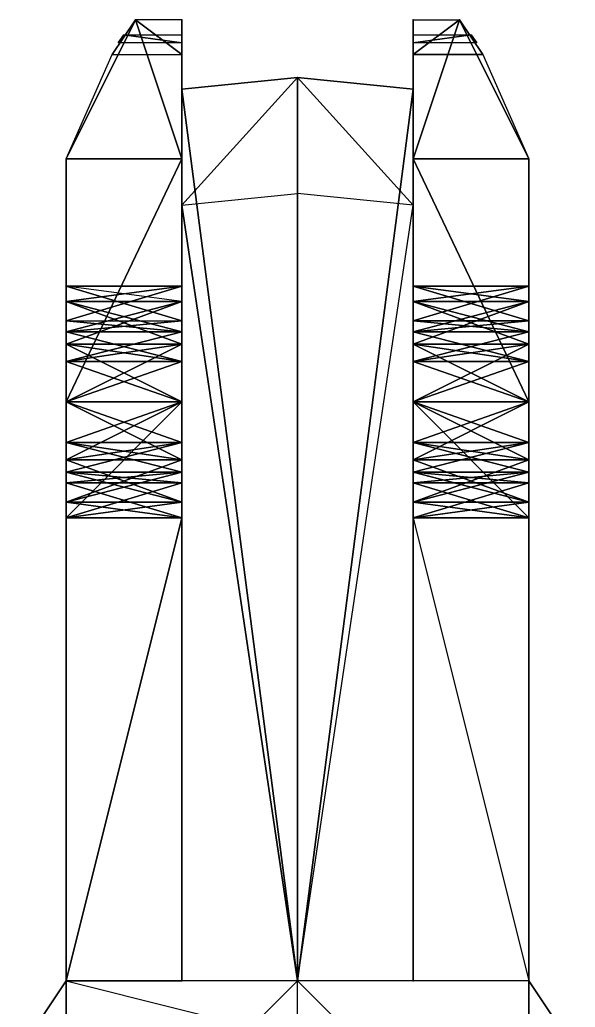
# Model space of a CAD drawing. Header units: metres. Extents: x -95 to 53, y -230 to 198.
# Drawn here: x -79.9 to 38.6, y -13 to 197.5 of the extents above; entities that cross this region are included whole.
import ezdxf

# ---------------------------------------------------------------- set-up
doc = ezdxf.new("R2010")
doc.units = ezdxf.units.M

msp = doc.modelspace()

# ---------------------------------------------------------------- linework, layer by layer
for p in [(-55.2471, 197.524, 7.4056), (-55.2471, 197.524, 7.4056), (-45.3727, 197.524, 7.4056), (-45.3727, 197.524, 7.4056), (4, 197.524, 7.4056), (4, 197.524, 7.4056), (13.8744, 197.524, 7.4056), (13.8744, 197.524, 7.4056), (-60.1842, 190.118, -19.7488), (-60.1842, 190.118, -19.7488), (-45.3727, 190.118, -19.7488), (-45.3727, 190.118, -19.7488), (4, 190.118, -19.7488), (4, 190.118, -19.7488), (18.8116, 190.118, -19.7488), (18.8116, 190.118, -19.7488), (-20.6863, 185.18, -12.3432), (-20.6863, 185.18, -12.3432), (-20.6863, 185.18, -12.3432), (-20.6863, 185.18, -12.3432), (-45.3727, 182.712, -14.8116), (-45.3727, 182.712, -14.8116), (-45.3727, 182.712, -14.8116), (-45.3727, 182.712, -14.8116), (4, 182.712, -14.8116), (4, 182.712, -14.8116), (4, 182.712, -14.8116), (4, 182.712, -14.8116), (-45.3727, 86.4351, -19.7488), (4, 86.4351, -19.7488), (-45.3727, -7.3727, -19.7488), (4, -7.3727, -19.7488)]:
    msp.add_point(p)
for points in [[(-55.2471, 197.524, 7.4056), (-70.059, 167.9, 24.6863), (-45.3727, 167.9, 24.6863)], [(-60.1842, 190.118, -19.7488), (-55.2471, 197.524, 7.4056), (-70.059, 167.9, -19.7488)], [(-55.2471, 197.524, 7.4056), (-70.059, 167.9, 24.6863), (-45.3727, 167.9, 24.6863)], [(-60.1842, 190.118, -19.7488), (-55.2471, 197.524, 7.4056), (-70.059, 167.9, -19.7488)], [(-70.059, 167.9, -19.7488), (-55.2471, 197.524, 7.4056), (-70.059, 167.9, 24.6863)], [(-70.059, 167.9, -19.7488), (-55.2471, 197.524, 7.4056), (-70.059, 167.9, 24.6863)], [(-55.2471, 197.524, 7.4056), (-60.1842, 190.118, -19.7488), (-45.3727, 190.118, -19.7488)], [(-55.2471, 197.524, 7.4056), (-60.1842, 190.118, -19.7488), (-45.3727, 190.118, -19.7488)], [(-55.2471, 197.524, 7.4056), (-60.1842, 190.118, -19.7488), (-45.3727, 190.118, -19.7488)], [(-55.2471, 197.524, 7.4056), (-60.1842, 190.118, -19.7488), (-45.3727, 190.118, -19.7488)], [(-55.2471, 197.524, 7.4056), (-45.3727, 190.118, -19.7488), (-45.3727, 197.524, 7.4056)], [(-55.2471, 197.524, 7.4056), (-45.3727, 190.118, -19.7488), (-45.3727, 197.524, 7.4056)], [(-55.2471, 197.524, 7.4056), (-45.3727, 190.118, -19.7488), (-45.3727, 197.524, 7.4056)], [(-55.2471, 197.524, 7.4056), (-45.3727, 190.118, -19.7488), (-45.3727, 197.524, 7.4056)], [(-55.2471, 197.524, 7.4056), (-45.3727, 167.9, 24.6863), (-45.3727, 197.524, 7.4056)], [(-55.2471, 197.524, 7.4056), (-45.3727, 167.9, 24.6863), (-45.3727, 197.524, 7.4056)], [(-45.3727, 167.9, -19.7488), (-45.3727, 190.118, -19.7488), (-45.3727, 197.524, 7.4056)], [(-45.3727, 167.9, -19.7488), (-45.3727, 197.524, 7.4056), (-45.3727, 167.9, 24.6863)], [(4, 197.524, 7.4056), (13.8744, 197.524, 7.4056), (4, 190.118, -19.7488)], [(4, 197.524, 7.4056), (13.8744, 197.524, 7.4056), (4, 190.118, -19.7488)], [(4, 197.524, 7.4056), (13.8744, 197.524, 7.4056), (4, 190.118, -19.7488)], [(4, 197.524, 7.4056), (13.8744, 197.524, 7.4056), (4, 190.118, -19.7488)], [(28.6863, 167.9, 24.6863), (4, 167.9, 24.6863), (13.8744, 197.524, 7.4056)], [(4, 197.524, 7.4056), (4, 190.118, -19.7488), (4, 167.9, -19.7488)], [(28.6863, 167.9, 24.6863), (4, 167.9, 24.6863), (13.8744, 197.524, 7.4056)], [(4, 190.118, -19.7488), (13.8744, 197.524, 7.4056), (18.8116, 190.118, -19.7488)], [(4, 190.118, -19.7488), (13.8744, 197.524, 7.4056), (18.8116, 190.118, -19.7488)], [(13.8744, 197.524, 7.4056), (4, 190.118, -19.7488), (18.8116, 190.118, -19.7488)], [(13.8744, 197.524, 7.4056), (4, 190.118, -19.7488), (18.8116, 190.118, -19.7488)], [(13.8744, 197.524, 7.4056), (4, 167.9, 24.6863), (4, 197.524, 7.4056)], [(4, 197.524, 7.4056), (4, 167.9, -19.7488), (4, 167.9, 24.6863)], [(13.8744, 197.524, 7.4056), (4, 167.9, 24.6863), (4, 197.524, 7.4056)], [(18.8116, 190.118, -19.7488), (28.6863, 167.9, -19.7488), (13.8744, 197.524, 7.4056)], [(18.8116, 190.118, -19.7488), (28.6863, 167.9, -19.7488), (13.8744, 197.524, 7.4056)], [(13.8744, 197.524, 7.4056), (28.6863, 167.9, -19.7488), (28.6863, 167.9, 24.6863)], [(13.8744, 197.524, 7.4056), (28.6863, 167.9, -19.7488), (28.6863, 167.9, 24.6863)], [(-58.9499, 192.586, -14.3177), (-57.7159, 194.315, -7.6527), (-45.3727, 192.586, -14.3177)], [(-45.3727, 192.586, -14.3177), (-57.7159, 194.315, -7.6527), (-45.3727, 194.315, -7.6527)], [(4, 194.315, -7.6527), (16.3432, 194.315, -7.6527), (4, 192.586, -14.3177)], [(4, 192.586, -14.3177), (16.3432, 194.315, -7.6527), (17.5772, 192.586, -14.3177)], [(-45.3727, 182.712, -14.8116), (-20.6863, 185.18, -12.3432), (-20.6863, -7.3727, -14.8116)], [(-45.3727, 158.026, 32.0919), (-20.6863, 160.494, 34.5607), (-20.6863, 185.18, -12.3432)], [(-45.3727, 158.026, 32.0919), (-20.6863, 185.18, -12.3432), (-45.3727, 182.712, -14.8116)], [(-20.6863, 160.494, 34.5607), (-20.6863, 185.18, -12.3432), (4, 158.026, 32.0919)], [(-20.6863, -7.3727, -14.8116), (-20.6863, 185.18, -12.3432), (4, 182.712, -14.8116)], [(-20.6863, 185.18, -12.3432), (4, 158.026, 32.0919), (4, 182.712, -14.8116)], [(-45.3727, 182.712, -14.8116), (-20.6863, -7.3727, -14.8116), (-45.3727, -7.3727, -14.8116)], [(-20.6863, -7.3727, -14.8116), (4, 182.712, -14.8116), (4, -7.3727, -14.8116)], [(-70.059, 167.9, 24.6863), (-70.059, 91.3727, 34.5607), (-70.059, 116.059, 29.6235)], [(-70.059, 167.9, 24.6863), (-70.059, 116.059, 34.5607), (-45.3727, 167.9, 24.6863)], [(-70.059, 167.9, 24.6863), (-70.059, 116.059, 34.5607), (-45.3727, 167.9, 24.6863)], [(-70.059, 167.9, 24.6863), (-70.059, 91.3727, 34.5607), (-70.059, 116.059, 29.6235)], [(-70.059, 167.9, 24.6863), (-70.059, 91.3727, 34.5607), (-70.059, 116.059, 34.5607)], [(-70.059, 145.683), (-70.059, 167.9, -19.7488), (-70.059, 145.683, -19.7488)], [(-70.059, 140.745, 22.2175), (-70.059, 167.9, -19.7488), (-70.059, 145.683)], [(-70.059, 140.745, 22.2175), (-70.059, 167.9, 24.6863), (-70.059, 167.9, -19.7488)], [(-70.059, 116.059, 29.6235), (-70.059, 167.9, 24.6863), (-70.059, 140.745, 22.2175)], [(-45.3727, 167.9, 24.6863), (-70.059, 116.059, 34.5607), (-45.3727, 116.059, 34.5607)], [(-45.3727, 167.9, 24.6863), (-70.059, 116.059, 34.5607), (-45.3727, 116.059, 34.5607)], [(-70.059, 167.9, 24.6863), (-70.059, 91.3727, 34.5607), (-70.059, 116.059, 34.5607)], [(-70.059, 145.683), (-70.059, 167.9, -19.7488), (-70.059, 145.683, -19.7488)], [(-70.059, 140.745, 22.2175), (-70.059, 167.9, -19.7488), (-70.059, 145.683)], [(-70.059, 140.745, 22.2175), (-70.059, 167.9, 24.6863), (-70.059, 167.9, -19.7488)], [(-70.059, 116.059, 29.6235), (-70.059, 167.9, 24.6863), (-70.059, 140.745, 22.2175)], [(-45.3727, 116.059, 34.5607), (-45.3727, -7.3727, 24.6863), (-45.3727, 167.9, 24.6863)], [(28.6863, 116.059, 34.5607), (4, 116.059, 34.5607), (4, 167.9, 24.6863)], [(4, 167.9, 24.6863), (4, -7.3727, 24.6863), (4, 116.059, 34.5607)], [(28.6863, 116.059, 34.5607), (4, 116.059, 34.5607), (4, 167.9, 24.6863)], [(28.6863, 116.059, 34.5607), (4, 167.9, 24.6863), (28.6863, 167.9, 24.6863)], [(28.6863, 116.059, 34.5607), (4, 167.9, 24.6863), (28.6863, 167.9, 24.6863)], [(28.6863, 145.683), (28.6863, 167.9, -19.7488), (28.6863, 145.683, -19.7488)], [(28.6863, 167.9, 24.6863), (28.6863, 145.683), (28.6863, 167.9, -19.7488)], [(28.6863, 167.9, 24.6863), (28.6863, 140.745, 22.2175), (28.6863, 145.683)], [(28.6863, 116.059, 34.5607), (28.6863, 140.745, 22.2175), (28.6863, 167.9, 24.6863)], [(28.6863, 145.683), (28.6863, 167.9, -19.7488), (28.6863, 145.683, -19.7488)], [(28.6863, 167.9, 24.6863), (28.6863, 145.683), (28.6863, 167.9, -19.7488)], [(28.6863, 167.9, 24.6863), (28.6863, 140.745, 22.2175), (28.6863, 145.683)], [(28.6863, 116.059, 34.5607), (28.6863, 140.745, 22.2175), (28.6863, 167.9, 24.6863)], [(-20.6863, -7.3727, 24.6863), (-45.3727, 158.026, 32.0919), (-20.6863, 160.494, 34.5607)], [(-20.6863, -7.3727, 24.6863), (4, 158.026, 32.0919), (-20.6863, 160.494, 34.5607)], [(-45.3727, -7.3727, 24.6863), (-45.3727, 158.026, 32.0919), (-20.6863, -7.3727, 24.6863)], [(4, -7.3727, 24.6863), (-20.6863, -7.3727, 24.6863), (4, 158.026, 32.0919)], [(-70.059, 140.745), (-70.059, 133.339), (-70.059, 137.437, 12.3432)], [(-70.059, 140.745), (-70.059, 133.339), (-45.3727, 133.339)], [(-70.059, 140.745), (-70.059, 133.339), (-45.3727, 140.745)], [(-70.059, 140.745), (-70.059, 137.437, -12.3432), (-45.3727, 137.437, -12.3432)], [(-70.059, 140.745), (-70.059, 133.339), (-45.3727, 140.745)], [(-70.059, 140.745), (-70.059, 133.339), (-45.3727, 133.339)], [(-70.059, 137.437, 12.3432), (-70.059, 140.745), (-45.3727, 140.745)], [(-70.059, 137.437, -12.3432), (-70.059, 133.339), (-70.059, 140.745)], [(-70.059, 140.745), (-45.3727, 133.339), (-45.3727, 140.745)], [(-45.3727, 140.745), (-70.059, 133.339), (-45.3727, 133.339)], [(-45.3727, 137.437, -12.3432), (-70.059, 140.745), (-45.3727, 140.745)], [(-45.3727, 140.745), (-70.059, 133.339), (-45.3727, 133.339)], [(-70.059, 140.745), (-45.3727, 133.339), (-45.3727, 140.745)], [(-70.059, 137.437, 12.3432), (-45.3727, 140.745), (-45.3727, 137.437, 12.3432)], [(-45.3727, 140.745), (-45.3727, 133.339), (-45.3727, 137.437, 12.3432)], [(-45.3727, 137.437, -12.3432), (-45.3727, 133.339), (-45.3727, 140.745)], [(-45.3727, 137.437, 12.3432), (-45.3727, 133.339), (-45.3727, 140.745)], [(-45.3727, 137.437, -12.3432), (-45.3727, 133.339), (-45.3727, 140.745)], [(28.6863, 137.437, 12.3432), (4, 137.437, 12.3432), (4, 140.745)], [(28.6863, 140.745), (4, 140.745), (4, 133.339)], [(28.6863, 133.339), (4, 133.339), (4, 140.745)], [(28.6863, 140.745), (4, 140.745), (4, 137.437, -12.3432)], [(28.6863, 133.339), (4, 133.339), (4, 140.745)], [(28.6863, 140.745), (4, 140.745), (4, 133.339)], [(4, 140.745), (4, 133.339), (4, 137.437, 12.3432)], [(4, 137.437, -12.3432), (4, 133.339), (4, 140.745)], [(4, 137.437, 12.3432), (4, 133.339), (4, 140.745)], [(28.6863, 137.437, 12.3432), (4, 140.745), (28.6863, 140.745)], [(28.6863, 140.745), (4, 133.339), (28.6863, 133.339)], [(28.6863, 133.339), (4, 140.745), (28.6863, 140.745)], [(28.6863, 140.745), (4, 137.437, -12.3432), (28.6863, 137.437, -12.3432)], [(28.6863, 133.339), (4, 140.745), (28.6863, 140.745)], [(28.6863, 140.745), (4, 133.339), (28.6863, 133.339)], [(4, 137.437, -12.3432), (4, 133.339), (4, 140.745)], [(28.6863, 116.059, 29.6235), (28.6863, 140.745, 22.2175), (28.6863, 116.059, 34.5607)], [(28.6863, 116.059, 29.6235), (28.6863, 140.745, 22.2175), (28.6863, 116.059, 34.5607)], [(28.6863, 133.339), (28.6863, 137.437, 12.3432), (28.6863, 140.745)], [(28.6863, 137.437, -12.3432), (28.6863, 133.339), (28.6863, 140.745)], [(-70.059, 137.437, -12.3432), (-70.059, 131.024, -8.64), (-70.059, 133.339)], [(-70.059, 128.402, -21.3783), (-70.059, 124.699, -14.9645), (-70.059, 137.437, -12.3432)], [(-70.059, 137.437, 12.3432), (-70.059, 131.024, 8.64), (-70.059, 128.402, 21.3783)], [(-70.059, 137.437, -12.3432), (-70.059, 131.024, -8.64), (-45.3727, 131.024, -8.64)], [(-70.059, 128.402, -21.3783), (-70.059, 137.437, -12.3432), (-45.3727, 128.402, -21.3783)], [(-70.059, 137.437, -12.3432), (-70.059, 131.024, -8.64), (-45.3727, 137.437, -12.3432)], [(-70.059, 137.437, 12.3432), (-70.059, 131.024, 8.64), (-45.3727, 131.024, 8.64)], [(-70.059, 137.437, 12.3432), (-70.059, 128.402, 21.3783), (-45.3727, 137.437, 12.3432)], [(-70.059, 137.437, 12.3432), (-70.059, 131.024, 8.64), (-45.3727, 137.437, 12.3432)], [(-70.059, 137.437, -12.3432), (-70.059, 124.699, -14.9645), (-70.059, 131.024, -8.64)], [(-70.059, 137.437, 12.3432), (-70.059, 133.339), (-70.059, 131.024, 8.64)], [(-70.059, 137.437, -12.3432), (-45.3727, 131.024, -8.64), (-45.3727, 137.437, -12.3432)], [(-45.3727, 128.402, -21.3783), (-70.059, 137.437, -12.3432), (-45.3727, 137.437, -12.3432)], [(-45.3727, 137.437, -12.3432), (-70.059, 131.024, -8.64), (-45.3727, 131.024, -8.64)], [(-70.059, 137.437, 12.3432), (-45.3727, 131.024, 8.64), (-45.3727, 137.437, 12.3432)], [(-45.3727, 137.437, 12.3432), (-70.059, 128.402, 21.3783), (-45.3727, 128.402, 21.3783)], [(-45.3727, 137.437, 12.3432), (-70.059, 131.024, 8.64), (-45.3727, 131.024, 8.64)], [(-45.3727, 131.024, -8.64), (-45.3727, 133.339), (-45.3727, 137.437, -12.3432)], [(-45.3727, 131.024, -8.64), (-45.3727, 124.699, -14.9645), (-45.3727, 137.437, -12.3432)], [(-45.3727, 133.339), (-45.3727, 131.024, 8.64), (-45.3727, 137.437, 12.3432)], [(-45.3727, 137.437, 12.3432), (-45.3727, 131.024, 8.64), (-45.3727, 128.402, 21.3783)], [(-45.3727, 128.402, -21.3783), (-45.3727, 124.699, -14.9645), (-45.3727, 137.437, -12.3432)], [(-45.3727, 137.437, -12.3432), (-45.3727, 131.024, -8.64), (-45.3727, 133.339)], [(-45.3727, 137.437, -12.3432), (-45.3727, 124.699, -14.9645), (-45.3727, 128.402, -21.3783)], [(-45.3727, 128.402, 21.3783), (-45.3727, 131.024, 8.64), (-45.3727, 137.437, 12.3432)], [(-45.3727, 137.437, 12.3432), (-45.3727, 133.339), (-45.3727, 131.024, 8.64)], [(-45.3727, 137.437, -12.3432), (-45.3727, 124.699, -14.9645), (-45.3727, 131.024, -8.64)], [(4, 131.024, -8.64), (4, 133.339), (4, 137.437, -12.3432)], [(4, 124.699, -14.9645), (4, 131.024, -8.64), (4, 137.437, -12.3432)], [(4, 131.024, 8.64), (4, 133.339), (4, 137.437, 12.3432)], [(28.6863, 131.024, 8.64), (4, 131.024, 8.64), (4, 137.437, 12.3432)], [(28.6863, 128.402, 21.3783), (4, 128.402, 21.3783), (4, 137.437, 12.3432)], [(28.6863, 137.437, 12.3432), (4, 137.437, 12.3432), (4, 131.024, 8.64)], [(28.6863, 131.024, -8.64), (4, 131.024, -8.64), (4, 137.437, -12.3432)], [(28.6863, 137.437, -12.3432), (4, 137.437, -12.3432), (4, 128.402, -21.3783)], [(28.6863, 137.437, -12.3432), (4, 137.437, -12.3432), (4, 131.024, -8.64)], [(4, 137.437, 12.3432), (4, 131.024, 8.64), (4, 128.402, 21.3783)], [(4, 128.402, -21.3783), (4, 124.699, -14.9645), (4, 137.437, -12.3432)], [(4, 137.437, -12.3432), (4, 131.024, -8.64), (4, 133.339)], [(4, 124.699, -14.9645), (4, 137.437, -12.3432), (4, 128.402, -21.3783)], [(4, 131.024, 8.64), (4, 128.402, 21.3783), (4, 137.437, 12.3432)], [(28.6863, 131.024, 8.64), (4, 137.437, 12.3432), (28.6863, 137.437, 12.3432)], [(28.6863, 128.402, 21.3783), (4, 137.437, 12.3432), (28.6863, 137.437, 12.3432)], [(28.6863, 137.437, 12.3432), (4, 131.024, 8.64), (28.6863, 131.024, 8.64)], [(28.6863, 131.024, -8.64), (4, 137.437, -12.3432), (28.6863, 137.437, -12.3432)], [(28.6863, 137.437, -12.3432), (4, 128.402, -21.3783), (28.6863, 128.402, -21.3783)], [(28.6863, 137.437, -12.3432), (4, 131.024, -8.64), (28.6863, 131.024, -8.64)], [(4, 137.437, 12.3432), (4, 133.339), (4, 131.024, 8.64)], [(4, 124.699, -14.9645), (4, 137.437, -12.3432), (4, 131.024, -8.64)], [(28.6863, 133.339), (28.6863, 131.024, 8.64), (28.6863, 137.437, 12.3432)], [(28.6863, 131.024, -8.64), (28.6863, 124.699, -14.9645), (28.6863, 137.437, -12.3432)], [(28.6863, 131.024, -8.64), (28.6863, 133.339), (28.6863, 137.437, -12.3432)], [(28.6863, 128.402, 21.3783), (28.6863, 131.024, 8.64), (28.6863, 137.437, 12.3432)], [(28.6863, 137.437, -12.3432), (28.6863, 124.699, -14.9645), (28.6863, 128.402, -21.3783)], [(-70.059, 131.024, 8.64), (-70.059, 133.339), (-45.3727, 131.024, 8.64)], [(-70.059, 131.024, -8.64), (-70.059, 133.339), (-45.3727, 133.339)], [(-70.059, 131.024, 8.64), (-70.059, 133.339), (-45.3727, 131.024, 8.64)], [(-70.059, 131.024, -8.64), (-70.059, 133.339), (-45.3727, 133.339)], [(-45.3727, 131.024, 8.64), (-70.059, 133.339), (-45.3727, 133.339)], [(-70.059, 131.024, -8.64), (-45.3727, 133.339), (-45.3727, 131.024, -8.64)], [(-45.3727, 131.024, 8.64), (-70.059, 133.339), (-45.3727, 133.339)], [(-70.059, 131.024, -8.64), (-45.3727, 133.339), (-45.3727, 131.024, -8.64)], [(-45.3727, 124.699, -14.9645), (-45.3727, 133.339), (-45.3727, 131.024, -8.64)], [(-45.3727, 124.699, -14.9645), (-45.3727, 131.024, 8.64), (-45.3727, 133.339)], [(-45.3727, 124.699, 14.9645), (-45.3727, 133.339), (-45.3727, 131.024, 8.64)], [(-45.3727, 131.024, -8.64), (-45.3727, 124.699, 14.9645), (-45.3727, 133.339)], [(28.6863, 131.024, -8.64), (4, 131.024, -8.64), (4, 133.339)], [(28.6863, 133.339), (4, 133.339), (4, 131.024, 8.64)], [(28.6863, 131.024, -8.64), (4, 131.024, -8.64), (4, 133.339)], [(28.6863, 133.339), (4, 133.339), (4, 131.024, 8.64)], [(4, 124.699, -14.9645), (4, 133.339), (4, 131.024, -8.64)], [(4, 131.024, 8.64), (4, 124.699, -14.9645), (4, 133.339)], [(4, 124.699, 14.9645), (4, 133.339), (4, 131.024, 8.64)], [(4, 124.699, 14.9645), (4, 131.024, -8.64), (4, 133.339)], [(28.6863, 131.024, -8.64), (4, 133.339), (28.6863, 133.339)], [(28.6863, 133.339), (4, 131.024, 8.64), (28.6863, 131.024, 8.64)], [(28.6863, 131.024, -8.64), (4, 133.339), (28.6863, 133.339)], [(28.6863, 133.339), (4, 131.024, 8.64), (28.6863, 131.024, 8.64)], [(-70.059, 124.699, 14.9645), (-70.059, 131.024, 8.64), (-45.3727, 124.699, 14.9645)], [(-70.059, 131.024, -8.64), (-70.059, 124.699, -14.9645), (-45.3727, 131.024, -8.64)], [(-70.059, 124.699, 14.9645), (-70.059, 131.024, 8.64), (-45.3727, 124.699, 14.9645)], [(-70.059, 131.024, -8.64), (-70.059, 124.699, -14.9645), (-45.3727, 131.024, -8.64)], [(-45.3727, 124.699, 14.9645), (-70.059, 131.024, 8.64), (-45.3727, 131.024, 8.64)], [(-45.3727, 131.024, -8.64), (-70.059, 124.699, -14.9645), (-45.3727, 124.699, -14.9645)], [(-45.3727, 124.699, 14.9645), (-70.059, 131.024, 8.64), (-45.3727, 131.024, 8.64)], [(-45.3727, 131.024, -8.64), (-70.059, 124.699, -14.9645), (-45.3727, 124.699, -14.9645)], [(-70.059, 128.402, 21.3783), (-70.059, 131.024, 8.64), (-70.059, 124.699, 14.9645)], [(-45.3727, 98.7782), (-45.3727, 131.024, 8.64), (-45.3727, 124.699, -14.9645)], [(-45.3727, 131.024, -8.64), (-45.3727, 98.7782), (-45.3727, 124.699, 14.9645)], [(-45.3727, 124.699, 14.9645), (-45.3727, 131.024, 8.64), (-45.3727, 128.402, 21.3783)], [(-45.3727, 116.059, 17.2803), (-45.3727, 131.024, 8.64), (-45.3727, 124.699, 14.9645)], [(-45.3727, 98.7782), (-45.3727, 131.024, 8.64), (-45.3727, 116.059, 17.2803)], [(-45.3727, 131.024, -8.64), (-45.3727, 116.059, -17.2803), (-45.3727, 124.699, -14.9645)], [(-45.3727, 131.024, -8.64), (-45.3727, 98.7782), (-45.3727, 116.059, -17.2803)], [(-45.3727, 128.402, 21.3783), (-45.3727, 131.024, 8.64), (-45.3727, 124.699, 14.9645)], [(4, 131.024, 8.64), (4, 124.699, 14.9645), (4, 128.402, 21.3783)], [(4, 131.024, 8.64), (4, 98.7782), (4, 124.699, -14.9645)], [(4, 98.7782), (4, 131.024, -8.64), (4, 124.699, 14.9645)], [(28.6863, 124.699, -14.9645), (4, 124.699, -14.9645), (4, 131.024, -8.64)], [(28.6863, 131.024, 8.64), (4, 131.024, 8.64), (4, 124.699, 14.9645)], [(28.6863, 124.699, -14.9645), (4, 124.699, -14.9645), (4, 131.024, -8.64)], [(28.6863, 131.024, 8.64), (4, 131.024, 8.64), (4, 124.699, 14.9645)], [(4, 131.024, 8.64), (4, 128.402, 21.3783), (4, 124.699, 14.9645)], [(4, 131.024, 8.64), (4, 116.059, 17.2803), (4, 124.699, 14.9645)], [(4, 131.024, 8.64), (4, 98.7782), (4, 116.059, 17.2803)], [(4, 116.059, -17.2803), (4, 131.024, -8.64), (4, 124.699, -14.9645)], [(4, 98.7782), (4, 131.024, -8.64), (4, 116.059, -17.2803)], [(28.6863, 124.699, -14.9645), (4, 131.024, -8.64), (28.6863, 131.024, -8.64)], [(28.6863, 131.024, 8.64), (4, 124.699, 14.9645), (28.6863, 124.699, 14.9645)], [(28.6863, 124.699, -14.9645), (4, 131.024, -8.64), (28.6863, 131.024, -8.64)], [(28.6863, 131.024, 8.64), (4, 124.699, 14.9645), (28.6863, 124.699, 14.9645)], [(28.6863, 124.699, 14.9645), (28.6863, 131.024, 8.64), (28.6863, 128.402, 21.3783)], [(-70.059, 116.059, -24.6863), (-70.059, 116.059, -17.2803), (-70.059, 128.402, -21.3783)], [(-70.059, 128.402, 21.3783), (-70.059, 124.699, 14.9645), (-70.059, 116.059, 17.2803)], [(-70.059, 128.402, -21.3783), (-70.059, 124.699, -14.9645), (-45.3727, 124.699, -14.9645)], [(-70.059, 116.059, -24.6863), (-70.059, 128.402, -21.3783), (-45.3727, 116.059, -24.6863)], [(-70.059, 128.402, -21.3783), (-70.059, 124.699, -14.9645), (-45.3727, 128.402, -21.3783)], [(-70.059, 128.402, 21.3783), (-70.059, 124.699, 14.9645), (-45.3727, 124.699, 14.9645)], [(-70.059, 128.402, 21.3783), (-70.059, 116.059, 24.6863), (-45.3727, 128.402, 21.3783)], [(-70.059, 128.402, 21.3783), (-70.059, 124.699, 14.9645), (-45.3727, 128.402, 21.3783)], [(-70.059, 128.402, -21.3783), (-70.059, 116.059, -17.2803), (-70.059, 124.699, -14.9645)], [(-70.059, 128.402, 21.3783), (-70.059, 116.059, 17.2803), (-70.059, 116.059, 24.6863)], [(-70.059, 128.402, -21.3783), (-45.3727, 124.699, -14.9645), (-45.3727, 128.402, -21.3783)], [(-45.3727, 116.059, -24.6863), (-70.059, 128.402, -21.3783), (-45.3727, 128.402, -21.3783)], [(-45.3727, 128.402, -21.3783), (-70.059, 124.699, -14.9645), (-45.3727, 124.699, -14.9645)], [(-70.059, 128.402, 21.3783), (-45.3727, 124.699, 14.9645), (-45.3727, 128.402, 21.3783)], [(-45.3727, 128.402, 21.3783), (-70.059, 116.059, 24.6863), (-45.3727, 116.059, 24.6863)], [(-45.3727, 128.402, 21.3783), (-70.059, 124.699, 14.9645), (-45.3727, 124.699, 14.9645)], [(-45.3727, 124.699, -14.9645), (-45.3727, 116.059, -17.2803), (-45.3727, 128.402, -21.3783)], [(-45.3727, 116.059, 17.2803), (-45.3727, 124.699, 14.9645), (-45.3727, 128.402, 21.3783)], [(-45.3727, 128.402, 21.3783), (-45.3727, 124.699, 14.9645), (-45.3727, 116.059, 17.2803)], [(-45.3727, 116.059, -24.6863), (-45.3727, 116.059, -17.2803), (-45.3727, 128.402, -21.3783)], [(-45.3727, 128.402, -21.3783), (-45.3727, 116.059, -17.2803), (-45.3727, 116.059, -24.6863)], [(-45.3727, 128.402, 21.3783), (-45.3727, 116.059, 17.2803), (-45.3727, 116.059, 24.6863)], [(-45.3727, 128.402, 21.3783), (-45.3727, 116.059, 17.2803), (-45.3727, 116.059, 24.6863)], [(-45.3727, 128.402, -21.3783), (-45.3727, 116.059, -17.2803), (-45.3727, 124.699, -14.9645)], [(4, 116.059, -17.2803), (4, 124.699, -14.9645), (4, 128.402, -21.3783)], [(4, 124.699, 14.9645), (4, 116.059, 17.2803), (4, 128.402, 21.3783)], [(28.6863, 124.699, 14.9645), (4, 124.699, 14.9645), (4, 128.402, 21.3783)], [(28.6863, 116.059, 24.6863), (4, 116.059, 24.6863), (4, 128.402, 21.3783)], [(28.6863, 128.402, 21.3783), (4, 128.402, 21.3783), (4, 124.699, 14.9645)], [(28.6863, 124.699, -14.9645), (4, 124.699, -14.9645), (4, 128.402, -21.3783)], [(28.6863, 128.402, -21.3783), (4, 128.402, -21.3783), (4, 116.059, -24.6863)], [(28.6863, 128.402, -21.3783), (4, 128.402, -21.3783), (4, 124.699, -14.9645)], [(4, 128.402, 21.3783), (4, 124.699, 14.9645), (4, 116.059, 17.2803)], [(4, 116.059, -24.6863), (4, 116.059, -17.2803), (4, 128.402, -21.3783)], [(4, 116.059, -17.2803), (4, 128.402, -21.3783), (4, 116.059, -24.6863)], [(4, 128.402, 21.3783), (4, 116.059, 17.2803), (4, 116.059, 24.6863)], [(28.6863, 124.699, 14.9645), (4, 128.402, 21.3783), (28.6863, 128.402, 21.3783)], [(28.6863, 116.059, 24.6863), (4, 128.402, 21.3783), (28.6863, 128.402, 21.3783)], [(28.6863, 128.402, 21.3783), (4, 124.699, 14.9645), (28.6863, 124.699, 14.9645)], [(28.6863, 124.699, -14.9645), (4, 128.402, -21.3783), (28.6863, 128.402, -21.3783)], [(28.6863, 128.402, -21.3783), (4, 116.059, -24.6863), (28.6863, 116.059, -24.6863)], [(28.6863, 128.402, -21.3783), (4, 124.699, -14.9645), (28.6863, 124.699, -14.9645)], [(4, 128.402, 21.3783), (4, 116.059, 17.2803), (4, 116.059, 24.6863)], [(4, 116.059, -17.2803), (4, 128.402, -21.3783), (4, 124.699, -14.9645)], [(28.6863, 116.059, 17.2803), (28.6863, 124.699, 14.9645), (28.6863, 128.402, 21.3783)], [(28.6863, 124.699, -14.9645), (28.6863, 116.059, -17.2803), (28.6863, 128.402, -21.3783)], [(28.6863, 116.059, 17.2803), (28.6863, 128.402, 21.3783), (28.6863, 116.059, 24.6863)], [(28.6863, 128.402, -21.3783), (28.6863, 116.059, -17.2803), (28.6863, 116.059, -24.6863)], [(-70.059, 124.699, -14.9645), (-70.059, 116.059, -17.2803), (-45.3727, 124.699, -14.9645)], [(-70.059, 124.699, -14.9645), (-70.059, 116.059, -17.2803), (-45.3727, 124.699, -14.9645)], [(-70.059, 116.059, 17.2803), (-70.059, 124.699, 14.9645), (-45.3727, 116.059, 17.2803)], [(-70.059, 116.059, 17.2803), (-70.059, 124.699, 14.9645), (-45.3727, 116.059, 17.2803)], [(-45.3727, 124.699, -14.9645), (-70.059, 116.059, -17.2803), (-45.3727, 116.059, -17.2803)], [(-45.3727, 124.699, -14.9645), (-70.059, 116.059, -17.2803), (-45.3727, 116.059, -17.2803)], [(-45.3727, 116.059, 17.2803), (-70.059, 124.699, 14.9645), (-45.3727, 124.699, 14.9645)], [(-45.3727, 116.059, 17.2803), (-70.059, 124.699, 14.9645), (-45.3727, 124.699, 14.9645)], [(-45.3727, 124.699, -14.9645), (-45.3727, 98.7782), (-45.3727, 116.059, -17.2803)], [(-45.3727, 98.7782), (-45.3727, 124.699, 14.9645), (-45.3727, 116.059, 17.2803)], [(28.6863, 124.699, 14.9645), (4, 124.699, 14.9645), (4, 116.059, 17.2803)], [(28.6863, 124.699, 14.9645), (4, 124.699, 14.9645), (4, 116.059, 17.2803)], [(28.6863, 116.059, -17.2803), (4, 116.059, -17.2803), (4, 124.699, -14.9645)], [(28.6863, 116.059, -17.2803), (4, 116.059, -17.2803), (4, 124.699, -14.9645)], [(28.6863, 124.699, 14.9645), (4, 116.059, 17.2803), (28.6863, 116.059, 17.2803)], [(4, 98.7782), (4, 124.699, -14.9645), (4, 116.059, -17.2803)], [(28.6863, 124.699, 14.9645), (4, 116.059, 17.2803), (28.6863, 116.059, 17.2803)], [(4, 124.699, 14.9645), (4, 98.7782), (4, 116.059, 17.2803)], [(28.6863, 116.059, -17.2803), (4, 124.699, -14.9645), (28.6863, 124.699, -14.9645)], [(28.6863, 116.059, -17.2803), (4, 124.699, -14.9645), (28.6863, 124.699, -14.9645)], [(-70.059, 116.059, -17.2803), (-70.059, 107.419, -14.9645), (-45.3727, 116.059, -17.2803)], [(-70.059, 116.059, -17.2803), (-70.059, 107.419, -14.9645), (-45.3727, 116.059, -17.2803)], [(-70.059, 116.059, 17.2803), (-70.059, 107.419, 14.9645), (-45.3727, 107.419, 14.9645)], [(-70.059, 116.059, 17.2803), (-70.059, 107.419, 14.9645), (-45.3727, 107.419, 14.9645)], [(-70.059, 103.716, -21.3783), (-70.059, 107.419, -14.9645), (-70.059, 116.059, -17.2803)], [(-70.059, 116.059, 24.6863), (-70.059, 116.059, 17.2803), (-70.059, 103.716, 21.3783)], [(-70.059, 116.059, -24.6863), (-70.059, 116.059, -17.2803), (-45.3727, 116.059, -17.2803)], [(-70.059, 103.716, -21.3783), (-70.059, 116.059, -24.6863), (-45.3727, 103.716, -21.3783)], [(-70.059, 116.059, -24.6863), (-70.059, 116.059, -17.2803), (-45.3727, 116.059, -24.6863)], [(-70.059, 116.059, 24.6863), (-70.059, 116.059, 17.2803), (-45.3727, 116.059, 17.2803)], [(-70.059, 116.059, 24.6863), (-70.059, 103.716, 21.3783), (-45.3727, 116.059, 24.6863)], [(-70.059, 116.059, 24.6863), (-70.059, 116.059, 17.2803), (-45.3727, 116.059, 24.6863)], [(-70.059, 116.059, 34.5607), (-70.059, 91.3727, 34.5607), (-45.3727, 116.059, 34.5607)], [(-70.059, 116.059, 34.5607), (-70.059, 91.3727, 34.5607), (-45.3727, 116.059, 34.5607)], [(-70.059, 116.059, 29.6235), (-70.059, 91.3727, 34.5607), (-70.059, 91.3727, 24.6863)], [(-45.3727, 116.059, -17.2803), (-70.059, 107.419, -14.9645), (-45.3727, 107.419, -14.9645)], [(-45.3727, 116.059, -17.2803), (-70.059, 107.419, -14.9645), (-45.3727, 107.419, -14.9645)], [(-70.059, 116.059, 17.2803), (-45.3727, 107.419, 14.9645), (-45.3727, 116.059, 17.2803)], [(-70.059, 116.059, 17.2803), (-45.3727, 107.419, 14.9645), (-45.3727, 116.059, 17.2803)], [(-70.059, 103.716, -21.3783), (-70.059, 116.059, -17.2803), (-70.059, 116.059, -24.6863)], [(-70.059, 103.716, 21.3783), (-70.059, 116.059, 17.2803), (-70.059, 107.419, 14.9645)], [(-70.059, 116.059, -24.6863), (-45.3727, 116.059, -17.2803), (-45.3727, 116.059, -24.6863)], [(-45.3727, 103.716, -21.3783), (-70.059, 116.059, -24.6863), (-45.3727, 116.059, -24.6863)], [(-45.3727, 116.059, -24.6863), (-70.059, 116.059, -17.2803), (-45.3727, 116.059, -17.2803)], [(-70.059, 116.059, 24.6863), (-45.3727, 116.059, 17.2803), (-45.3727, 116.059, 24.6863)], [(-45.3727, 116.059, 24.6863), (-70.059, 103.716, 21.3783), (-45.3727, 103.716, 21.3783)], [(-45.3727, 116.059, 24.6863), (-70.059, 116.059, 17.2803), (-45.3727, 116.059, 17.2803)], [(-45.3727, 116.059, 34.5607), (-70.059, 91.3727, 34.5607), (-45.3727, 91.3727, 34.5607)], [(-45.3727, 116.059, 34.5607), (-70.059, 91.3727, 34.5607), (-45.3727, 91.3727, 34.5607)], [(-70.059, 116.059, 29.6235), (-70.059, 91.3727, 34.5607), (-70.059, 91.3727, 24.6863)], [(-45.3727, 116.059, -17.2803), (-45.3727, 107.419, -14.9645), (-45.3727, 103.716, -21.3783)], [(-45.3727, 116.059, 17.2803), (-45.3727, 107.419, 14.9645), (-45.3727, 103.716, 21.3783)], [(-45.3727, 116.059, 24.6863), (-45.3727, 116.059, 17.2803), (-45.3727, 103.716, 21.3783)], [(-45.3727, 103.716, -21.3783), (-45.3727, 107.419, -14.9645), (-45.3727, 116.059, -17.2803)], [(-45.3727, 116.059, -17.2803), (-45.3727, 101.094, -8.64), (-45.3727, 107.419, -14.9645)], [(-45.3727, 116.059, 17.2803), (-45.3727, 98.7782), (-45.3727, 107.419, 14.9645)], [(-45.3727, 116.059, -17.2803), (-45.3727, 98.7782), (-45.3727, 101.094, -8.64)], [(-45.3727, 116.059, 17.2803), (-45.3727, 101.094, 8.64), (-45.3727, 107.419, 14.9645)], [(-45.3727, 116.059, -17.2803), (-45.3727, 98.7782), (-45.3727, 107.419, -14.9645)], [(-45.3727, 116.059, 17.2803), (-45.3727, 98.7782), (-45.3727, 101.094, 8.64)], [(-45.3727, 103.716, -21.3783), (-45.3727, 116.059, -17.2803), (-45.3727, 116.059, -24.6863)], [(-45.3727, 103.716, 21.3783), (-45.3727, 116.059, 17.2803), (-45.3727, 116.059, 24.6863)], [(-45.3727, 103.716, 21.3783), (-45.3727, 116.059, 17.2803), (-45.3727, 107.419, 14.9645)], [(-45.3727, 103.716, -21.3783), (-45.3727, 116.059, -17.2803), (-45.3727, 116.059, -24.6863)], [(4, 91.3727, 34.5607), (28.6863, 91.3727, 34.5607), (4, 116.059, 34.5607)], [(4, 107.419, -14.9645), (4, 116.059, -17.2803), (4, 103.716, -21.3783)], [(4, 116.059, 17.2803), (4, 107.419, 14.9645), (4, 103.716, 21.3783)], [(28.6863, 116.059, 17.2803), (4, 116.059, 17.2803), (4, 116.059, 24.6863)], [(28.6863, 103.716, 21.3783), (4, 103.716, 21.3783), (4, 116.059, 24.6863)], [(28.6863, 116.059, 24.6863), (4, 116.059, 24.6863), (4, 116.059, 17.2803)], [(28.6863, 116.059, -17.2803), (4, 116.059, -17.2803), (4, 116.059, -24.6863)], [(28.6863, 116.059, -24.6863), (4, 116.059, -24.6863), (4, 103.716, -21.3783)], [(28.6863, 116.059, -24.6863), (4, 116.059, -24.6863), (4, 116.059, -17.2803)], [(4, 116.059, 24.6863), (4, 116.059, 17.2803), (4, 103.716, 21.3783)], [(4, 103.716, -21.3783), (4, 107.419, -14.9645), (4, 116.059, -17.2803)], [(28.6863, 116.059, 17.2803), (4, 116.059, 17.2803), (4, 107.419, 14.9645)], [(28.6863, 116.059, 17.2803), (4, 116.059, 17.2803), (4, 107.419, 14.9645)], [(28.6863, 107.419, -14.9645), (4, 107.419, -14.9645), (4, 116.059, -17.2803)], [(28.6863, 107.419, -14.9645), (4, 107.419, -14.9645), (4, 116.059, -17.2803)], [(4, 91.3727, 34.5607), (28.6863, 91.3727, 34.5607), (4, 116.059, 34.5607)], [(28.6863, 91.3727, 34.5607), (4, 116.059, 34.5607), (28.6863, 116.059, 34.5607)], [(4, 103.716, -21.3783), (4, 116.059, -17.2803), (4, 116.059, -24.6863)], [(4, 116.059, 17.2803), (4, 103.716, 21.3783), (4, 116.059, 24.6863)], [(28.6863, 116.059, 17.2803), (4, 116.059, 24.6863), (28.6863, 116.059, 24.6863)], [(28.6863, 103.716, 21.3783), (4, 116.059, 24.6863), (28.6863, 116.059, 24.6863)], [(28.6863, 116.059, 24.6863), (4, 116.059, 17.2803), (28.6863, 116.059, 17.2803)], [(28.6863, 116.059, -17.2803), (4, 116.059, -24.6863), (28.6863, 116.059, -24.6863)], [(28.6863, 116.059, -24.6863), (4, 103.716, -21.3783), (28.6863, 103.716, -21.3783)], [(28.6863, 116.059, -24.6863), (4, 116.059, -17.2803), (28.6863, 116.059, -17.2803)], [(4, 116.059, 17.2803), (4, 103.716, 21.3783), (4, 107.419, 14.9645)], [(4, 103.716, -21.3783), (4, 116.059, -17.2803), (4, 116.059, -24.6863)], [(28.6863, 116.059, 17.2803), (4, 107.419, 14.9645), (28.6863, 107.419, 14.9645)], [(4, 101.094, -8.64), (4, 116.059, -17.2803), (4, 107.419, -14.9645)], [(4, 116.059, 17.2803), (4, 98.7782), (4, 107.419, 14.9645)], [(4, 98.7782), (4, 116.059, -17.2803), (4, 101.094, -8.64)], [(28.6863, 116.059, 17.2803), (4, 107.419, 14.9645), (28.6863, 107.419, 14.9645)], [(4, 116.059, 17.2803), (4, 101.094, 8.64), (4, 107.419, 14.9645)], [(4, 98.7782), (4, 116.059, -17.2803), (4, 107.419, -14.9645)], [(4, 116.059, 17.2803), (4, 98.7782), (4, 101.094, 8.64)], [(28.6863, 107.419, -14.9645), (4, 116.059, -17.2803), (28.6863, 116.059, -17.2803)], [(28.6863, 107.419, -14.9645), (4, 116.059, -17.2803), (28.6863, 116.059, -17.2803)], [(28.6863, 91.3727, 34.5607), (4, 116.059, 34.5607), (28.6863, 116.059, 34.5607)], [(28.6863, 107.419, 14.9645), (28.6863, 116.059, 17.2803), (28.6863, 103.716, 21.3783)], [(28.6863, 116.059, -17.2803), (28.6863, 107.419, -14.9645), (28.6863, 103.716, -21.3783)], [(28.6863, 116.059, 34.5607), (28.6863, -7.3727, 24.6863), (28.6863, 91.3727, 34.5607)], [(28.6863, -7.3727, 24.6863), (28.6863, 116.059, 29.6235), (28.6863, 91.3727, 24.6863)], [(28.6863, 116.059, 34.5607), (28.6863, 116.059, 29.6235), (28.6863, -7.3727, 24.6863)], [(28.6863, 103.716, 21.3783), (28.6863, 116.059, 17.2803), (28.6863, 116.059, 24.6863)], [(28.6863, 116.059, -17.2803), (28.6863, 103.716, -21.3783), (28.6863, 116.059, -24.6863)], [(28.6863, 116.059, 34.5607), (28.6863, -7.3727, 24.6863), (28.6863, 91.3727, 34.5607)], [(28.6863, -7.3727, 24.6863), (28.6863, 116.059, 29.6235), (28.6863, 91.3727, 24.6863)], [(28.6863, 116.059, 34.5607), (28.6863, 116.059, 29.6235), (28.6863, -7.3727, 24.6863)], [(-70.059, 101.094, 8.64), (-70.059, 107.419, 14.9645), (-45.3727, 101.094, 8.64)], [(-70.059, 107.419, -14.9645), (-70.059, 101.094, -8.64), (-45.3727, 107.419, -14.9645)], [(-70.059, 101.094, 8.64), (-70.059, 107.419, 14.9645), (-45.3727, 101.094, 8.64)], [(-70.059, 107.419, -14.9645), (-70.059, 101.094, -8.64), (-45.3727, 107.419, -14.9645)], [(-70.059, 103.716, 21.3783), (-70.059, 107.419, 14.9645), (-70.059, 94.6803, 12.3432)], [(-70.059, 103.716, -21.3783), (-70.059, 107.419, -14.9645), (-45.3727, 107.419, -14.9645)], [(-70.059, 103.716, -21.3783), (-70.059, 107.419, -14.9645), (-45.3727, 103.716, -21.3783)], [(-70.059, 103.716, 21.3783), (-70.059, 107.419, 14.9645), (-45.3727, 107.419, 14.9645)], [(-70.059, 103.716, 21.3783), (-70.059, 107.419, 14.9645), (-45.3727, 103.716, 21.3783)], [(-45.3727, 101.094, 8.64), (-70.059, 107.419, 14.9645), (-45.3727, 107.419, 14.9645)], [(-45.3727, 107.419, -14.9645), (-70.059, 101.094, -8.64), (-45.3727, 101.094, -8.64)], [(-45.3727, 101.094, 8.64), (-70.059, 107.419, 14.9645), (-45.3727, 107.419, 14.9645)], [(-45.3727, 107.419, -14.9645), (-70.059, 101.094, -8.64), (-45.3727, 101.094, -8.64)], [(-70.059, 103.716, -21.3783), (-70.059, 101.094, -8.64), (-70.059, 107.419, -14.9645)], [(-70.059, 94.6803, 12.3432), (-70.059, 107.419, 14.9645), (-70.059, 101.094, 8.64)], [(-70.059, 103.716, -21.3783), (-45.3727, 107.419, -14.9645), (-45.3727, 103.716, -21.3783)], [(-45.3727, 103.716, -21.3783), (-70.059, 107.419, -14.9645), (-45.3727, 107.419, -14.9645)], [(-70.059, 103.716, 21.3783), (-45.3727, 107.419, 14.9645), (-45.3727, 103.716, 21.3783)], [(-45.3727, 103.716, 21.3783), (-70.059, 107.419, 14.9645), (-45.3727, 107.419, 14.9645)], [(-45.3727, 107.419, -14.9645), (-45.3727, 101.094, -8.64), (-45.3727, 103.716, -21.3783)], [(-45.3727, 107.419, 14.9645), (-45.3727, 101.094, 8.64), (-45.3727, 94.6803, 12.3432)], [(-45.3727, 103.716, 21.3783), (-45.3727, 107.419, 14.9645), (-45.3727, 94.6803, 12.3432)], [(-45.3727, 98.7782), (-45.3727, 107.419, 14.9645), (-45.3727, 101.094, 8.64)], [(-45.3727, 107.419, -14.9645), (-45.3727, 98.7782), (-45.3727, 101.094, -8.64)], [(-45.3727, 94.6803, 12.3432), (-45.3727, 107.419, 14.9645), (-45.3727, 103.716, 21.3783)], [(-45.3727, 94.6803, 12.3432), (-45.3727, 107.419, 14.9645), (-45.3727, 101.094, 8.64)], [(-45.3727, 103.716, -21.3783), (-45.3727, 101.094, -8.64), (-45.3727, 107.419, -14.9645)], [(4, 101.094, -8.64), (4, 107.419, -14.9645), (4, 103.716, -21.3783)], [(4, 107.419, 14.9645), (4, 101.094, 8.64), (4, 94.6803, 12.3432)], [(28.6863, 107.419, 14.9645), (4, 107.419, 14.9645), (4, 103.716, 21.3783)], [(28.6863, 103.716, 21.3783), (4, 103.716, 21.3783), (4, 107.419, 14.9645)], [(28.6863, 107.419, -14.9645), (4, 107.419, -14.9645), (4, 103.716, -21.3783)], [(28.6863, 103.716, -21.3783), (4, 103.716, -21.3783), (4, 107.419, -14.9645)], [(4, 103.716, 21.3783), (4, 107.419, 14.9645), (4, 94.6803, 12.3432)], [(28.6863, 101.094, -8.64), (4, 101.094, -8.64), (4, 107.419, -14.9645)], [(28.6863, 107.419, 14.9645), (4, 107.419, 14.9645), (4, 101.094, 8.64)], [(28.6863, 101.094, -8.64), (4, 101.094, -8.64), (4, 107.419, -14.9645)], [(28.6863, 107.419, 14.9645), (4, 107.419, 14.9645), (4, 101.094, 8.64)], [(4, 107.419, 14.9645), (4, 94.6803, 12.3432), (4, 103.716, 21.3783)], [(28.6863, 107.419, 14.9645), (4, 103.716, 21.3783), (28.6863, 103.716, 21.3783)], [(28.6863, 103.716, 21.3783), (4, 107.419, 14.9645), (28.6863, 107.419, 14.9645)], [(28.6863, 107.419, -14.9645), (4, 103.716, -21.3783), (28.6863, 103.716, -21.3783)], [(28.6863, 103.716, -21.3783), (4, 107.419, -14.9645), (28.6863, 107.419, -14.9645)], [(4, 107.419, 14.9645), (4, 94.6803, 12.3432), (4, 101.094, 8.64)], [(4, 101.094, -8.64), (4, 103.716, -21.3783), (4, 107.419, -14.9645)], [(4, 107.419, 14.9645), (4, 98.7782), (4, 101.094, 8.64)], [(4, 98.7782), (4, 107.419, -14.9645), (4, 101.094, -8.64)], [(28.6863, 101.094, -8.64), (4, 107.419, -14.9645), (28.6863, 107.419, -14.9645)], [(28.6863, 107.419, 14.9645), (4, 101.094, 8.64), (28.6863, 101.094, 8.64)], [(28.6863, 101.094, -8.64), (4, 107.419, -14.9645), (28.6863, 107.419, -14.9645)], [(28.6863, 107.419, 14.9645), (4, 101.094, 8.64), (28.6863, 101.094, 8.64)], [(28.6863, 101.094, 8.64), (28.6863, 107.419, 14.9645), (28.6863, 94.6803, 12.3432)], [(28.6863, 107.419, -14.9645), (28.6863, 101.094, -8.64), (28.6863, 103.716, -21.3783)], [(28.6863, 94.6803, 12.3432), (28.6863, 107.419, 14.9645), (28.6863, 103.716, 21.3783)], [(-70.059, 94.6803, -12.3432), (-70.059, 101.094, -8.64), (-70.059, 103.716, -21.3783)], [(-70.059, 94.6803, -12.3432), (-70.059, 103.716, -21.3783), (-45.3727, 94.6803, -12.3432)], [(-70.059, 103.716, 21.3783), (-70.059, 94.6803, 12.3432), (-45.3727, 103.716, 21.3783)], [(-45.3727, 94.6803, -12.3432), (-70.059, 103.716, -21.3783), (-45.3727, 103.716, -21.3783)], [(-45.3727, 103.716, 21.3783), (-70.059, 94.6803, 12.3432), (-45.3727, 94.6803, 12.3432)], [(-45.3727, 94.6803, -12.3432), (-45.3727, 101.094, -8.64), (-45.3727, 103.716, -21.3783)], [(-45.3727, 103.716, -21.3783), (-45.3727, 101.094, -8.64), (-45.3727, 94.6803, -12.3432)], [(28.6863, 94.6803, 12.3432), (4, 94.6803, 12.3432), (4, 103.716, 21.3783)], [(28.6863, 103.716, -21.3783), (4, 103.716, -21.3783), (4, 94.6803, -12.3432)], [(4, 94.6803, -12.3432), (4, 101.094, -8.64), (4, 103.716, -21.3783)], [(4, 101.094, -8.64), (4, 103.716, -21.3783), (4, 94.6803, -12.3432)], [(28.6863, 94.6803, 12.3432), (4, 103.716, 21.3783), (28.6863, 103.716, 21.3783)], [(28.6863, 103.716, -21.3783), (4, 94.6803, -12.3432), (28.6863, 94.6803, -12.3432)], [(28.6863, 103.716, -21.3783), (28.6863, 101.094, -8.64), (28.6863, 94.6803, -12.3432)], [(-70.059, 98.7782), (-70.059, 101.094, 8.64), (-45.3727, 98.7782)], [(-70.059, 101.094, -8.64), (-70.059, 98.7782), (-45.3727, 101.094, -8.64)], [(-70.059, 98.7782), (-70.059, 101.094, 8.64), (-45.3727, 98.7782)], [(-70.059, 101.094, -8.64), (-70.059, 98.7782), (-45.3727, 101.094, -8.64)], [(-70.059, 94.6803, 12.3432), (-70.059, 101.094, 8.64), (-70.059, 98.7782)], [(-70.059, 94.6803, -12.3432), (-70.059, 101.094, -8.64), (-45.3727, 101.094, -8.64)], [(-70.059, 94.6803, -12.3432), (-70.059, 101.094, -8.64), (-45.3727, 94.6803, -12.3432)], [(-70.059, 94.6803, 12.3432), (-70.059, 101.094, 8.64), (-45.3727, 101.094, 8.64)], [(-70.059, 94.6803, 12.3432), (-70.059, 101.094, 8.64), (-45.3727, 94.6803, 12.3432)], [(-45.3727, 98.7782), (-70.059, 101.094, 8.64), (-45.3727, 101.094, 8.64)], [(-45.3727, 101.094, -8.64), (-70.059, 98.7782), (-45.3727, 98.7782)], [(-45.3727, 98.7782), (-70.059, 101.094, 8.64), (-45.3727, 101.094, 8.64)], [(-45.3727, 101.094, -8.64), (-70.059, 98.7782), (-45.3727, 98.7782)], [(-70.059, 94.6803, -12.3432), (-70.059, 98.7782), (-70.059, 101.094, -8.64)], [(-70.059, 94.6803, -12.3432), (-45.3727, 101.094, -8.64), (-45.3727, 94.6803, -12.3432)], [(-45.3727, 94.6803, -12.3432), (-70.059, 101.094, -8.64), (-45.3727, 101.094, -8.64)], [(-70.059, 94.6803, 12.3432), (-45.3727, 101.094, 8.64), (-45.3727, 94.6803, 12.3432)], [(-45.3727, 94.6803, 12.3432), (-70.059, 101.094, 8.64), (-45.3727, 101.094, 8.64)], [(-45.3727, 101.094, -8.64), (-45.3727, 98.7782), (-45.3727, 94.6803, -12.3432)], [(-45.3727, 98.7782), (-45.3727, 101.094, 8.64), (-45.3727, 94.6803, 12.3432)], [(-45.3727, 94.6803, 12.3432), (-45.3727, 101.094, 8.64), (-45.3727, 98.7782)], [(-45.3727, 94.6803, -12.3432), (-45.3727, 98.7782), (-45.3727, 101.094, -8.64)], [(4, 98.7782), (4, 101.094, -8.64), (4, 94.6803, -12.3432)], [(4, 101.094, 8.64), (4, 98.7782), (4, 94.6803, 12.3432)], [(28.6863, 101.094, 8.64), (4, 101.094, 8.64), (4, 94.6803, 12.3432)], [(28.6863, 94.6803, 12.3432), (4, 94.6803, 12.3432), (4, 101.094, 8.64)], [(28.6863, 101.094, -8.64), (4, 101.094, -8.64), (4, 94.6803, -12.3432)], [(28.6863, 94.6803, -12.3432), (4, 94.6803, -12.3432), (4, 101.094, -8.64)], [(4, 94.6803, 12.3432), (4, 101.094, 8.64), (4, 98.7782)], [(28.6863, 98.7782), (4, 98.7782), (4, 101.094, -8.64)], [(28.6863, 101.094, 8.64), (4, 101.094, 8.64), (4, 98.7782)], [(28.6863, 98.7782), (4, 98.7782), (4, 101.094, -8.64)], [(28.6863, 101.094, 8.64), (4, 101.094, 8.64), (4, 98.7782)], [(28.6863, 101.094, 8.64), (4, 94.6803, 12.3432), (28.6863, 94.6803, 12.3432)], [(28.6863, 94.6803, 12.3432), (4, 101.094, 8.64), (28.6863, 101.094, 8.64)], [(28.6863, 101.094, -8.64), (4, 94.6803, -12.3432), (28.6863, 94.6803, -12.3432)], [(28.6863, 94.6803, -12.3432), (4, 101.094, -8.64), (28.6863, 101.094, -8.64)], [(4, 98.7782), (4, 94.6803, -12.3432), (4, 101.094, -8.64)], [(28.6863, 98.7782), (4, 101.094, -8.64), (28.6863, 101.094, -8.64)], [(28.6863, 101.094, 8.64), (4, 98.7782), (28.6863, 98.7782)], [(28.6863, 98.7782), (4, 101.094, -8.64), (28.6863, 101.094, -8.64)], [(28.6863, 101.094, 8.64), (4, 98.7782), (28.6863, 98.7782)], [(28.6863, 98.7782), (28.6863, 101.094, 8.64), (28.6863, 94.6803, 12.3432)], [(28.6863, 101.094, -8.64), (28.6863, 98.7782), (28.6863, 94.6803, -12.3432)], [(-70.059, 91.3727), (-70.059, 98.7782), (-70.059, 94.6803, -12.3432)], [(-70.059, 91.3727), (-70.059, 98.7782), (-45.3727, 98.7782)], [(-70.059, 91.3727), (-70.059, 98.7782), (-45.3727, 91.3727)], [(-70.059, 94.6803, 12.3432), (-70.059, 98.7782), (-70.059, 91.3727)], [(-70.059, 91.3727), (-45.3727, 98.7782), (-45.3727, 91.3727)], [(-45.3727, 91.3727), (-70.059, 98.7782), (-45.3727, 98.7782)], [(-45.3727, 91.3727), (-45.3727, 98.7782), (-45.3727, 94.6803, -12.3432)], [(-45.3727, 94.6803, -12.3432), (-45.3727, 98.7782), (-45.3727, 91.3727)], [(-45.3727, 94.6803, 12.3432), (-45.3727, 98.7782), (-45.3727, 91.3727)], [(-45.3727, 94.6803, 12.3432), (-45.3727, 98.7782), (-45.3727, 91.3727)], [(28.6863, 98.7782), (4, 98.7782), (4, 91.3727)], [(28.6863, 91.3727), (4, 91.3727), (4, 98.7782)], [(4, 91.3727), (4, 98.7782), (4, 94.6803, -12.3432)], [(4, 98.7782), (4, 94.6803, -12.3432), (4, 91.3727)], [(4, 94.6803, 12.3432), (4, 98.7782), (4, 91.3727)], [(28.6863, 98.7782), (4, 91.3727), (28.6863, 91.3727)], [(28.6863, 91.3727), (4, 98.7782), (28.6863, 98.7782)], [(4, 94.6803, 12.3432), (4, 98.7782), (4, 91.3727)], [(28.6863, 98.7782), (28.6863, 94.6803, 12.3432), (28.6863, 91.3727)], [(28.6863, 94.6803, -12.3432), (28.6863, 98.7782), (28.6863, 91.3727)], [(-70.059, 91.3727), (-70.059, 94.6803, -12.3432), (-45.3727, 91.3727)], [(-70.059, 94.6803, 12.3432), (-70.059, 91.3727), (-45.3727, 94.6803, 12.3432)], [(-45.3727, 91.3727), (-70.059, 94.6803, -12.3432), (-45.3727, 94.6803, -12.3432)], [(-45.3727, 94.6803, 12.3432), (-70.059, 91.3727), (-45.3727, 91.3727)], [(28.6863, 91.3727), (4, 91.3727), (4, 94.6803, 12.3432)], [(28.6863, 94.6803, -12.3432), (4, 94.6803, -12.3432), (4, 91.3727)], [(28.6863, 91.3727), (4, 94.6803, 12.3432), (28.6863, 94.6803, 12.3432)], [(28.6863, 94.6803, -12.3432), (4, 91.3727), (28.6863, 91.3727)], [(-70.059, 91.3727, 34.5607), (-70.059, -7.3727, 24.6863), (-45.3727, 91.3727, 34.5607)], [(-70.059, 91.3727, 34.5607), (-70.059, -7.3727, 24.6863), (-45.3727, 91.3727, 34.5607)], [(-70.059, 86.4351), (-70.059, 91.3727, 34.5607), (-70.059, -7.3727, 24.6863)], [(-70.059, 91.3727, 24.6863), (-70.059, 91.3727, 34.5607), (-70.059, 86.4351)], [(-45.3727, 91.3727, 34.5607), (-70.059, -7.3727, 24.6863), (-45.3727, -7.3727, 24.6863)], [(-45.3727, 91.3727, 34.5607), (-70.059, -7.3727, 24.6863), (-45.3727, -7.3727, 24.6863)], [(-70.059, 86.4351), (-70.059, 91.3727, 34.5607), (-70.059, -7.3727, 24.6863)], [(-70.059, 91.3727, 24.6863), (-70.059, 91.3727, 34.5607), (-70.059, 86.4351)], [(28.6863, -7.3727, 24.6863), (4, -7.3727, 24.6863), (4, 91.3727, 34.5607)], [(28.6863, -7.3727, 24.6863), (4, -7.3727, 24.6863), (4, 91.3727, 34.5607)], [(4, 91.3727, 34.5607), (28.6863, -7.3727, 24.6863), (28.6863, 91.3727, 34.5607)], [(4, 91.3727, 34.5607), (28.6863, -7.3727, 24.6863), (28.6863, 91.3727, 34.5607)], [(28.6863, -7.3727, -19.7488), (28.6863, 91.3727, 24.6863), (28.6863, 86.4351)], [(28.6863, -7.3727, 24.6863), (28.6863, 91.3727, 24.6863), (28.6863, -7.3727, -19.7488)], [(28.6863, -7.3727, -19.7488), (28.6863, 91.3727, 24.6863), (28.6863, 86.4351)], [(28.6863, -7.3727, 24.6863), (28.6863, 91.3727, 24.6863), (28.6863, -7.3727, -19.7488)], [(-70.059, 86.4351, -19.7488), (-70.059, -7.3727, 24.6863), (-70.059, -7.3727, -19.7488)], [(-70.059, 86.4351), (-70.059, -7.3727, 24.6863), (-70.059, 86.4351, -19.7488)], [(-70.059, 86.4351, -19.7488), (-70.059, -7.3727, 24.6863), (-70.059, -7.3727, -19.7488)], [(-70.059, 86.4351), (-70.059, -7.3727, 24.6863), (-70.059, 86.4351, -19.7488)], [(28.6863, -7.3727, -19.7488), (28.6863, 86.4351), (28.6863, 86.4351, -19.7488)], [(28.6863, -7.3727, -19.7488), (28.6863, 86.4351), (28.6863, 86.4351, -19.7488)], [(-70.059, -7.3727, -19.7488), (-70.059, -98.7121, -19.7488), (-79.9334, -22.1843, -19.7488)], [(-70.059, -7.3727, -19.7488), (-70.059, -98.7121, -19.7488), (-79.9334, -22.1843, -19.7488)], [(-70.059, -7.3727, -19.7488), (-70.059, -7.3727, 24.6863), (-79.9334, -22.1843, -19.7488)], [(-70.059, -7.3727, 24.6863), (-70.059, -32.0591, 22.2175), (-79.9334, -22.1843, 24.6863)], [(-70.059, -7.3727, 24.6863), (-70.059, -32.0591, 22.2175), (-79.9334, -22.1843, 24.6863)], [(-70.059, -7.3727, 24.6863), (-79.9334, -22.1843, -19.7488), (-70.059, -32.0591, 22.2175)], [(28.6863, -32.0591, 19.7488), (-70.059, -32.0591, 19.7488), (-70.059, -7.3727, 24.6863)], [(-70.059, -7.3727, 24.6863), (28.6863, -32.0591, 19.7488), (28.6863, -7.3727, 24.6863)], [(-20.6863, -17.2471, 32.0919), (-20.6863, -7.3727, 24.6863), (-45.3727, -32.0591, 22.2175)], [(-20.6863, -7.3727, 24.6863), (4, -32.0591, 22.2175), (-20.6863, -17.2471, 32.0919)], [(28.6863, -7.3727, -19.7488), (38.5607, -22.1843, -19.7488), (28.6863, -98.7121, -19.7488)], [(28.6863, -7.3727, -19.7488), (38.5607, -22.1843, -19.7488), (28.6863, -7.3727, 24.6863)], [(28.6863, -32.0591, 22.2175), (38.5607, -22.1843, -19.7488), (28.6863, -7.3727, 24.6863)], [(28.6863, -7.3727, 24.6863), (38.5607, -22.1843, 24.6863), (28.6863, -32.0591, 22.2175)], [(38.5607, -22.1843, -19.7488), (28.6863, -98.7121, -19.7488), (28.6863, -7.3727, -19.7488)], [(38.5607, -22.1843, 24.6863), (28.6863, -32.0591, 22.2175), (28.6863, -7.3727, 24.6863)]]:
    msp.add_3dface(points)

doc.saveas('drawing.dxf')
